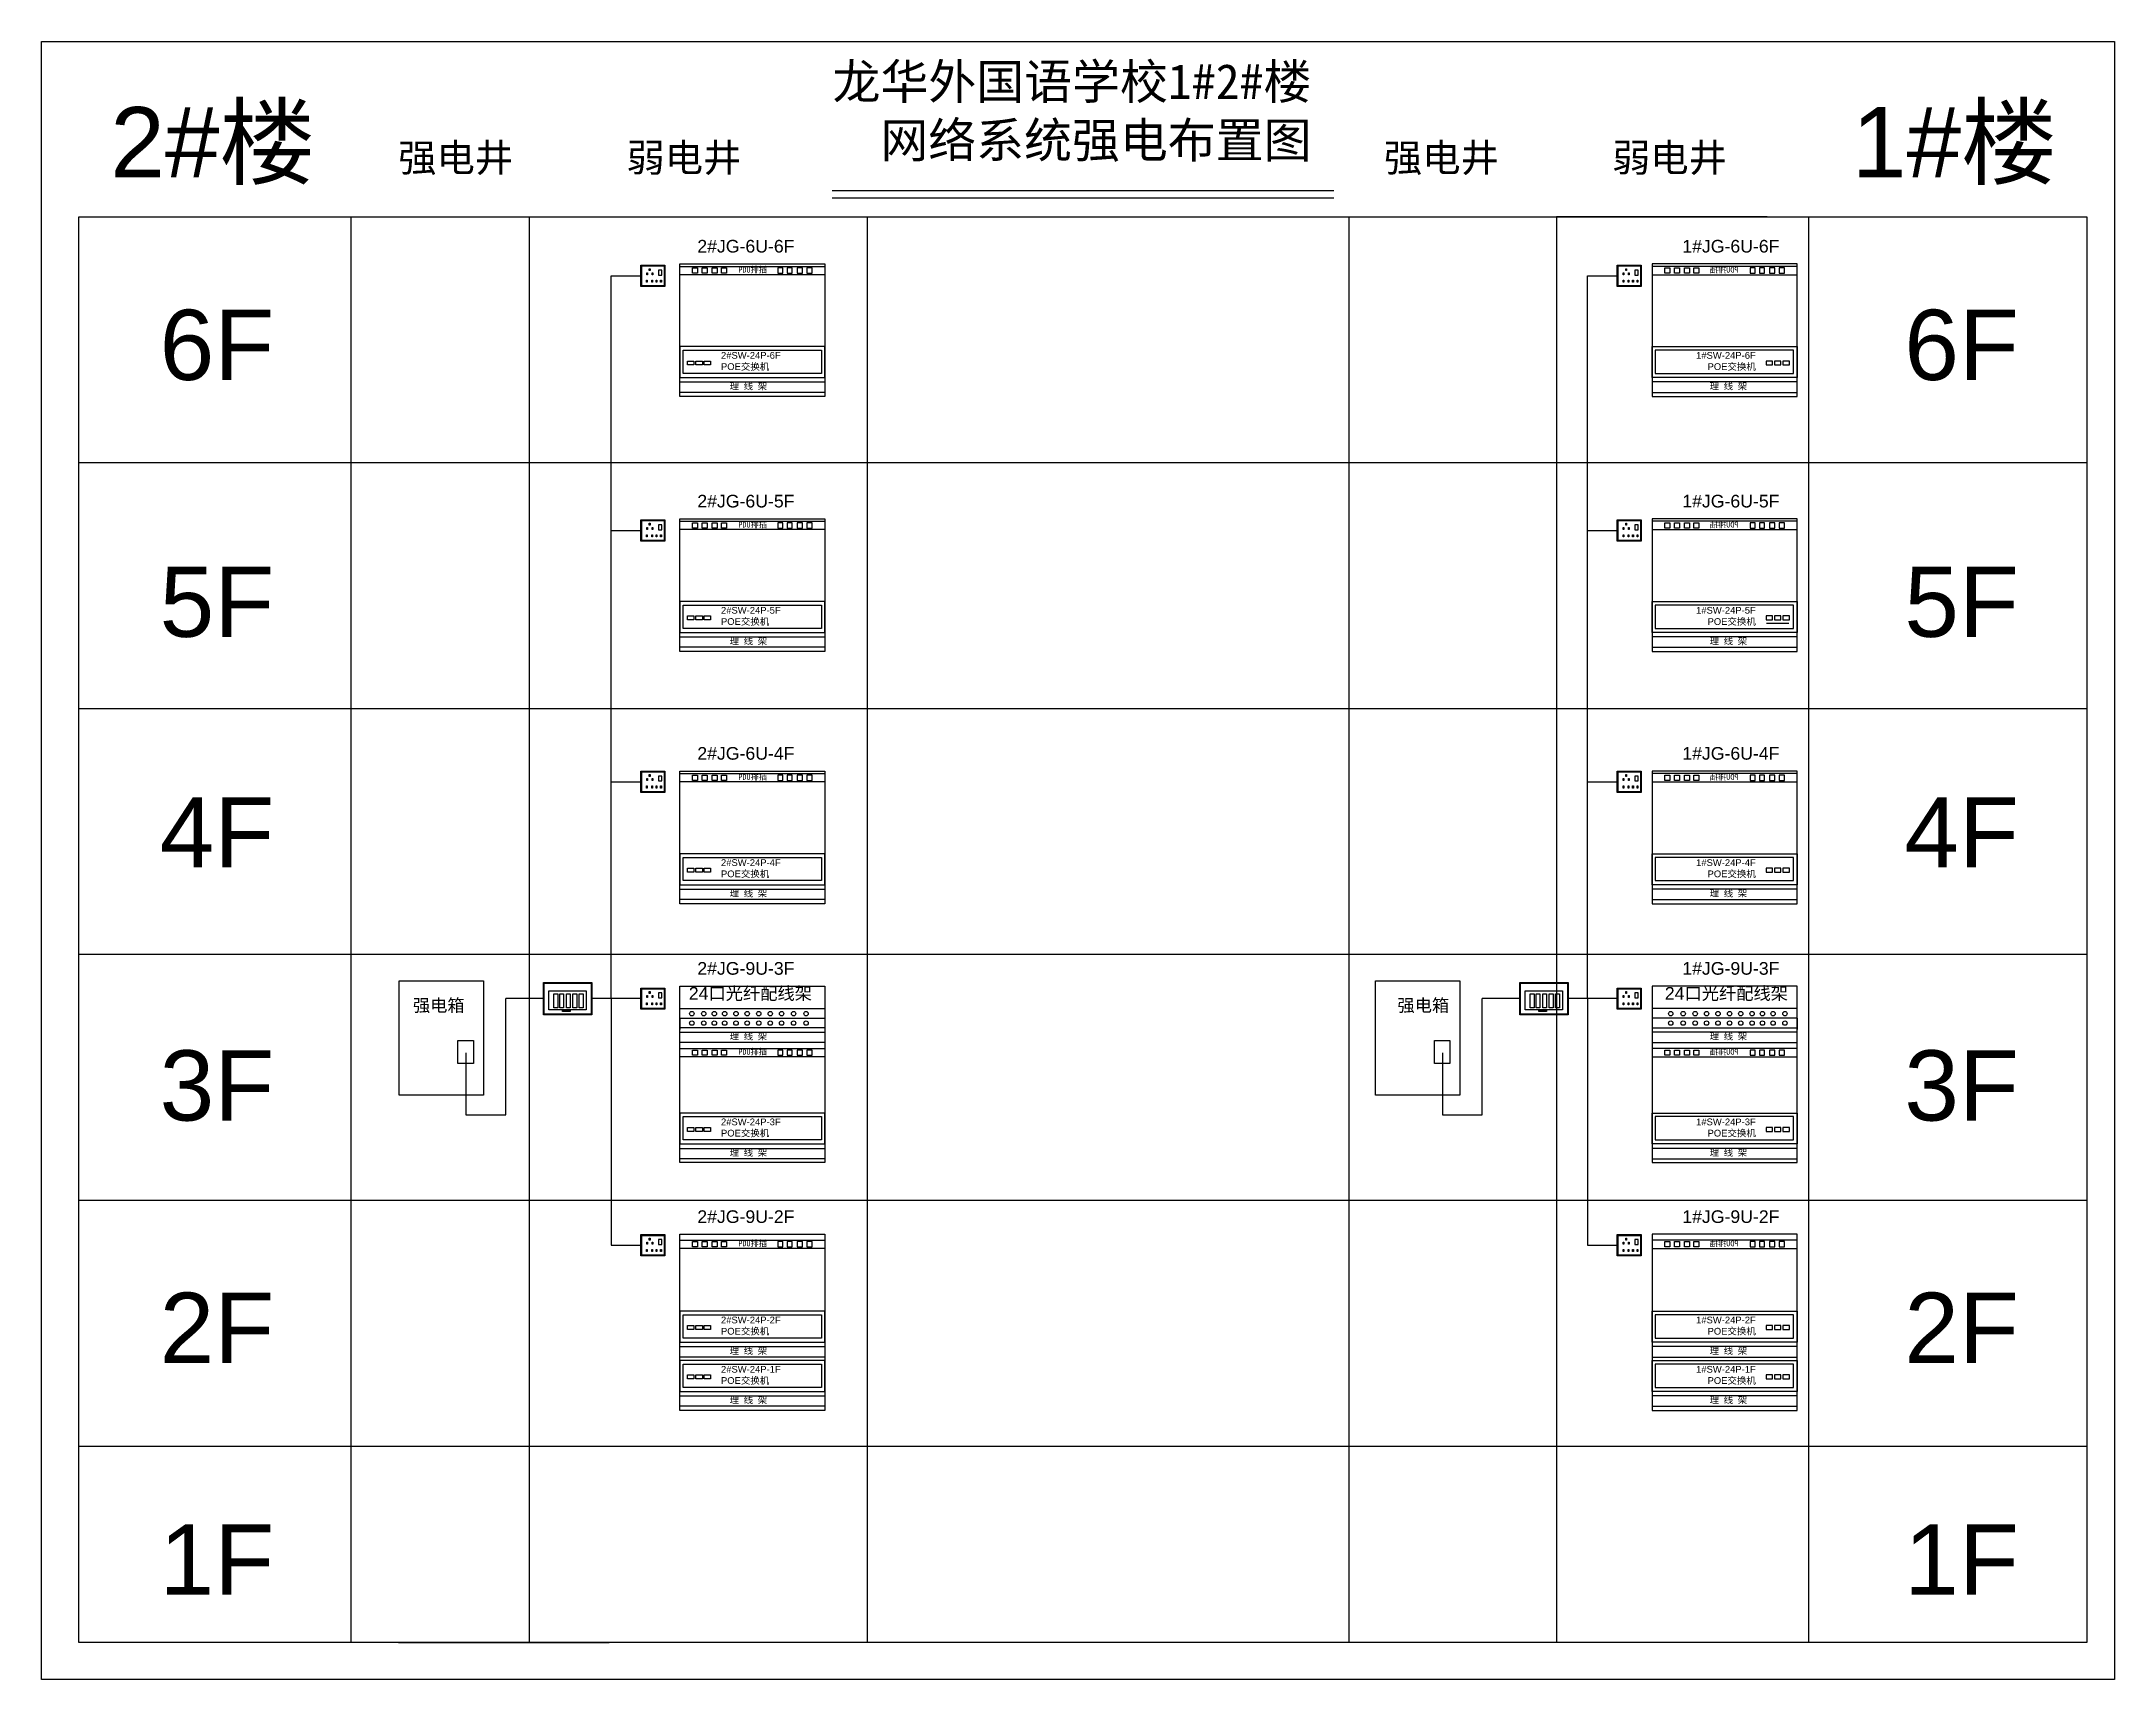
# Model space of a CAD drawing. Header units: millimetres. Extents: x 50392 to 160164, y -68581 to 42974.
# Drawn here: x 80539 to 110051, y -67891 to -44571 of the extents above; entities that cross this region are included whole.
import ezdxf

# ---------------------------------------------------------------- set-up
doc = ezdxf.new("R2010")
doc.units = ezdxf.units.MM
doc.styles.get("Standard").update_dxf_attribs({"font": 'arial.ttf'})

# ---------------------------------------------------------------- blocks, each defined once
blk = doc.blocks.new('5664')
for points in [[(0, 0), (1721, 0), (1721, -99), (0, -99)], [(151, -18), (211, -18), (211, -81), (151, -81)], [(265, -18), (326, -18), (326, -81), (265, -81)], [(385, -18), (445, -18), (445, -81), (385, -81)], [(496, -18), (556, -18), (556, -81), (496, -81)], [(1225, -18), (1165, -18), (1165, -81), (1225, -81)], [(1336, -18), (1276, -18), (1276, -81), (1336, -81)], [(1456, -18), (1395, -18), (1395, -81), (1456, -81)], [(1570, -18), (1510, -18), (1510, -81), (1570, -81)]]:
    blk.add_lwpolyline(points, close=True)
at = {"insert": (697, -4), "char_height": 70, "attachment_point": 1}
blk.add_mtext_dynamic_manual_height_columns('{\\fSimHei|b0|i0|c134|p49;PDU排插}', width=1720.87, gutter_width=12.5, heights=[0], dxfattribs=at)

msp = doc.modelspace()

# ---------------------------------------------------------------- linework, layer by layer
for p, q in [((91794, -46695), (98936, -46695)), ((91794, -46796), (98936, -46796)), ((81072, -50566), (81072, -47066)), ((81072, -47066), (109658, -47066)), ((81072, -47066), (85623, -47066)), ((84944, -47066), (84944, -67362)), ((87489, -67362), (87489, -47066)), ((92299, -67362), (92299, -47066)), ((99152, -47066), (99152, -67362)), ((105107, -47066), (102107, -47066)), ((102107, -47066), (102107, -67362)), ((105697, -67362), (105697, -47066)), ((109658, -47066), (109658, -67362)), ((81072, -54066), (81072, -50566)), ((81072, -50566), (109658, -50566)), ((105416, -52857), (105097, -52857)), ((81072, -57566), (81072, -54066)), ((81072, -54066), (109658, -54066)), ((81072, -61066), (81072, -57566)), ((81072, -57566), (109658, -57566)), ((89625, -58475), (91690, -58475)), ((89625, -58475), (89625, -58636)), ((105532, -58475), (103467, -58475)), ((105532, -58475), (105532, -58636)), ((81072, -64566), (81072, -61066)), ((81072, -61066), (109658, -61066)), ((81072, -67362), (81072, -64566)), ((81072, -64566), (109658, -64566)), ((109658, -67362), (81072, -67362)), ((85623, -67362), (88623, -67362)), ((109658, -67362), (105107, -67362))]:
    msp.add_line(p, q)
at = {"color": 1}
for p, q in [((88651, -58197), (88651, -47908)), ((88651, -47908), (89074, -47908)), ((102550, -58197), (102550, -47908)), ((102550, -47908), (102973, -47908)), ((88651, -51533), (89074, -51533)), ((102550, -51533), (102973, -51533)), ((88651, -55109), (89074, -55109)), ((102550, -55109), (102973, -55109)), ((87150, -59853), (87150, -58197)), ((87684, -58197), (87150, -58197)), ((87957, -58375), (88066, -58375)), ((89074, -58197), (88375, -58197)), ((88651, -58197), (88651, -61708)), ((101050, -59853), (101050, -58197)), ((101583, -58197), (101050, -58197)), ((101857, -58375), (101965, -58375)), ((102973, -58197), (102274, -58197)), ((102550, -58197), (102550, -61708)), ((86582, -58967), (86582, -59853)), ((100482, -58967), (100482, -59853)), ((86582, -59853), (87150, -59853)), ((100482, -59853), (101050, -59853)), ((88651, -61708), (89074, -61708)), ((102550, -61708), (102973, -61708))]:
    msp.add_line(p, q, dxfattribs=at)
for points in [[(80539, -44571), (110051, -44571), (110051, -67891), (80539, -67891)], [(89625, -47737), (91690, -47737), (91690, -49627), (89625, -49627)], [(105532, -47737), (103467, -47737), (103467, -49627), (105532, -49627)], [(89625, -49354), (91690, -49354), (91690, -48914), (89625, -48914)], [(89674, -48965), (91645, -48965), (91645, -49297), (89674, -49297)], [(105532, -49354), (103467, -49354), (103467, -48914), (105532, -48914)], [(105483, -48965), (103511, -48965), (103511, -49297), (105483, -49297)], [(89734, -49121), (89826, -49121), (89826, -49175), (89734, -49175)], [(89856, -49121), (89948, -49121), (89948, -49175), (89856, -49175)], [(89974, -49121), (90065, -49121), (90065, -49175), (89974, -49175)], [(105183, -49121), (105092, -49121), (105092, -49175), (105183, -49175)], [(105301, -49121), (105209, -49121), (105209, -49175), (105301, -49175)], [(105423, -49121), (105331, -49121), (105331, -49175), (105423, -49175)], [(89625, -49418), (91690, -49418), (91690, -49567), (89625, -49567)], [(105532, -49418), (103467, -49418), (103467, -49567), (105532, -49567)], [(89625, -51366), (91690, -51366), (91690, -53256), (89625, -53256)], [(105532, -51366), (103467, -51366), (103467, -53256), (105532, -53256)], [(89625, -52983), (91690, -52983), (91690, -52543), (89625, -52543)], [(89674, -52594), (91645, -52594), (91645, -52926), (89674, -52926)], [(89734, -52750), (89826, -52750), (89826, -52804), (89734, -52804)], [(89856, -52750), (89948, -52750), (89948, -52804), (89856, -52804)], [(89974, -52750), (90065, -52750), (90065, -52804), (89974, -52804)], [(105532, -52983), (103467, -52983), (103467, -52543), (105532, -52543)], [(105483, -52594), (103511, -52594), (103511, -52926), (105483, -52926)], [(105183, -52750), (105092, -52750), (105092, -52804), (105183, -52804)], [(105301, -52750), (105209, -52750), (105209, -52804), (105301, -52804)], [(105423, -52750), (105331, -52750), (105331, -52804), (105423, -52804)], [(89625, -53047), (91690, -53047), (91690, -53196), (89625, -53196)], [(105532, -53047), (103467, -53047), (103467, -53196), (105532, -53196)], [(89625, -54957), (91690, -54957), (91690, -56847), (89625, -56847)], [(105532, -54957), (103467, -54957), (103467, -56847), (105532, -56847)], [(89625, -56575), (91690, -56575), (91690, -56135), (89625, -56135)], [(89674, -56186), (91645, -56186), (91645, -56517), (89674, -56517)], [(89734, -56341), (89826, -56341), (89826, -56396), (89734, -56396)], [(89856, -56341), (89948, -56341), (89948, -56396), (89856, -56396)], [(89974, -56341), (90065, -56341), (90065, -56396), (89974, -56396)], [(105532, -56575), (103467, -56575), (103467, -56135), (105532, -56135)], [(105483, -56186), (103511, -56186), (103511, -56517), (105483, -56517)], [(105183, -56341), (105092, -56341), (105092, -56396), (105183, -56396)], [(105301, -56341), (105209, -56341), (105209, -56396), (105301, -56396)], [(105423, -56341), (105331, -56341), (105331, -56396), (105423, -56396)], [(89625, -56638), (91690, -56638), (91690, -56787), (89625, -56787)], [(105532, -56638), (103467, -56638), (103467, -56787), (105532, -56787)], [(89625, -58018), (91690, -58018), (91690, -60528), (89625, -60528)], [(105532, -58018), (103467, -58018), (103467, -60528), (105532, -60528)], [(89625, -58339), (91690, -58339), (91690, -58612), (89625, -58612)], [(105532, -58339), (103467, -58339), (103467, -58612), (105532, -58612)], [(89625, -58673), (91690, -58673), (91690, -58823), (89625, -58823)], [(105532, -58673), (103467, -58673), (103467, -58823), (105532, -58823)], [(89625, -60266), (91690, -60266), (91690, -59826), (89625, -59826)], [(89674, -59877), (91645, -59877), (91645, -60208), (89674, -60208)], [(105532, -60266), (103467, -60266), (103467, -59826), (105532, -59826)], [(105483, -59877), (103511, -59877), (103511, -60208), (105483, -60208)], [(89734, -60032), (89826, -60032), (89826, -60087), (89734, -60087)], [(89856, -60032), (89948, -60032), (89948, -60087), (89856, -60087)], [(89974, -60032), (90065, -60032), (90065, -60087), (89974, -60087)], [(105183, -60032), (105092, -60032), (105092, -60087), (105183, -60087)], [(105301, -60032), (105209, -60032), (105209, -60087), (105301, -60087)], [(105423, -60032), (105331, -60032), (105331, -60087), (105423, -60087)], [(89625, -60329), (91690, -60329), (91690, -60478), (89625, -60478)], [(105532, -60329), (103467, -60329), (103467, -60478), (105532, -60478)], [(89625, -61552), (91690, -61552), (91690, -64062), (89625, -64062)], [(105532, -61552), (103467, -61552), (103467, -64062), (105532, -64062)], [(89625, -63086), (91690, -63086), (91690, -62646), (89625, -62646)], [(89674, -62697), (91645, -62697), (91645, -63029), (89674, -63029)], [(89734, -62852), (89826, -62852), (89826, -62907), (89734, -62907)], [(89856, -62852), (89948, -62852), (89948, -62907), (89856, -62907)], [(89974, -62852), (90065, -62852), (90065, -62907), (89974, -62907)], [(105532, -63086), (103467, -63086), (103467, -62646), (105532, -62646)], [(105483, -62697), (103511, -62697), (103511, -63029), (105483, -63029)], [(105183, -62852), (105092, -62852), (105092, -62907), (105183, -62907)], [(105301, -62852), (105209, -62852), (105209, -62907), (105301, -62907)], [(105423, -62852), (105331, -62852), (105331, -62907), (105423, -62907)], [(89625, -63150), (91690, -63150), (91690, -63299), (89625, -63299)], [(105532, -63150), (103467, -63150), (103467, -63299), (105532, -63299)], [(89625, -63788), (91690, -63788), (91690, -63348), (89625, -63348)], [(89674, -63399), (91645, -63399), (91645, -63731), (89674, -63731)], [(105532, -63788), (103467, -63788), (103467, -63348), (105532, -63348)], [(105483, -63399), (103511, -63399), (103511, -63731), (105483, -63731)], [(89734, -63554), (89826, -63554), (89826, -63609), (89734, -63609)], [(89856, -63554), (89948, -63554), (89948, -63609), (89856, -63609)], [(89974, -63554), (90065, -63554), (90065, -63609), (89974, -63609)], [(105183, -63554), (105092, -63554), (105092, -63609), (105183, -63609)], [(105301, -63554), (105209, -63554), (105209, -63609), (105301, -63609)], [(105423, -63554), (105331, -63554), (105331, -63609), (105423, -63609)], [(89625, -63852), (91690, -63852), (91690, -64001), (89625, -64001)], [(105532, -63852), (103467, -63852), (103467, -64001), (105532, -64001)]]:
    msp.add_lwpolyline(points, close=True)
for points in [[(89074, -47757), (89414, -47757), (89414, -48060), (89074, -48060)], [(89084, -47767), (89404, -47767), (89404, -48050), (89084, -48050)], [(89192, -47806), (89203, -47806), (89203, -47834), (89192, -47834)], [(102973, -47757), (103313, -47757), (103313, -48060), (102973, -48060)], [(102983, -47767), (103303, -47767), (103303, -48050), (102983, -48050)], [(103092, -47806), (103102, -47806), (103102, -47834), (103092, -47834)], [(89154, -47970), (89164, -47970), (89164, -47998), (89154, -47998)], [(89155, -47864), (89165, -47864), (89165, -47892), (89155, -47892)], [(89228, -47970), (89238, -47970), (89238, -47998), (89228, -47998)], [(89233, -47864), (89243, -47864), (89243, -47892), (89233, -47892)], [(89292, -47970), (89302, -47970), (89302, -47998), (89292, -47998)], [(89371, -47827), (89322, -47827), (89322, -47898), (89371, -47898)], [(89354, -47970), (89364, -47970), (89364, -47998), (89354, -47998)], [(103054, -47970), (103064, -47970), (103064, -47998), (103054, -47998)], [(103055, -47864), (103065, -47864), (103065, -47892), (103055, -47892)], [(103127, -47970), (103137, -47970), (103137, -47998), (103127, -47998)], [(103133, -47864), (103143, -47864), (103143, -47892), (103133, -47892)], [(103191, -47970), (103201, -47970), (103201, -47998), (103191, -47998)], [(103270, -47827), (103222, -47827), (103222, -47898), (103270, -47898)], [(103254, -47970), (103264, -47970), (103264, -47998), (103254, -47998)], [(89074, -51381), (89414, -51381), (89414, -51684), (89074, -51684)], [(89084, -51391), (89404, -51391), (89404, -51674), (89084, -51674)], [(89154, -51594), (89164, -51594), (89164, -51623), (89154, -51623)], [(89155, -51488), (89165, -51488), (89165, -51517), (89155, -51517)], [(89192, -51430), (89203, -51430), (89203, -51459), (89192, -51459)], [(89228, -51594), (89238, -51594), (89238, -51623), (89228, -51623)], [(89233, -51488), (89243, -51488), (89243, -51517), (89233, -51517)], [(89292, -51594), (89302, -51594), (89302, -51623), (89292, -51623)], [(89371, -51452), (89322, -51452), (89322, -51522), (89371, -51522)], [(89354, -51594), (89364, -51594), (89364, -51623), (89354, -51623)], [(102973, -51381), (103313, -51381), (103313, -51684), (102973, -51684)], [(102983, -51391), (103303, -51391), (103303, -51674), (102983, -51674)], [(103054, -51594), (103064, -51594), (103064, -51623), (103054, -51623)], [(103055, -51488), (103065, -51488), (103065, -51517), (103055, -51517)], [(103092, -51430), (103102, -51430), (103102, -51459), (103092, -51459)], [(103127, -51594), (103137, -51594), (103137, -51623), (103127, -51623)], [(103133, -51488), (103143, -51488), (103143, -51517), (103133, -51517)], [(103191, -51594), (103201, -51594), (103201, -51623), (103191, -51623)], [(103270, -51452), (103222, -51452), (103222, -51522), (103270, -51522)], [(103254, -51594), (103264, -51594), (103264, -51623), (103254, -51623)], [(89074, -54958), (89414, -54958), (89414, -55261), (89074, -55261)], [(89084, -54968), (89404, -54968), (89404, -55251), (89084, -55251)], [(89154, -55170), (89164, -55170), (89164, -55199), (89154, -55199)], [(89155, -55064), (89165, -55064), (89165, -55093), (89155, -55093)], [(89192, -55006), (89203, -55006), (89203, -55035), (89192, -55035)], [(89228, -55170), (89238, -55170), (89238, -55199), (89228, -55199)], [(89233, -55064), (89243, -55064), (89243, -55093), (89233, -55093)], [(89292, -55170), (89302, -55170), (89302, -55199), (89292, -55199)], [(89371, -55028), (89322, -55028), (89322, -55099), (89371, -55099)], [(89354, -55170), (89364, -55170), (89364, -55199), (89354, -55199)], [(102973, -54958), (103313, -54958), (103313, -55261), (102973, -55261)], [(102983, -54968), (103303, -54968), (103303, -55251), (102983, -55251)], [(103054, -55170), (103064, -55170), (103064, -55199), (103054, -55199)], [(103055, -55064), (103065, -55064), (103065, -55093), (103055, -55093)], [(103092, -55006), (103102, -55006), (103102, -55035), (103092, -55035)], [(103127, -55170), (103137, -55170), (103137, -55199), (103127, -55199)], [(103133, -55064), (103143, -55064), (103143, -55093), (103133, -55093)], [(103191, -55170), (103201, -55170), (103201, -55199), (103191, -55199)], [(103270, -55028), (103222, -55028), (103222, -55099), (103270, -55099)], [(103254, -55170), (103264, -55170), (103264, -55199), (103254, -55199)], [(85633, -57943), (86832, -57943), (86832, -59572), (85633, -59572)], [(87684, -57967), (88375, -57967), (88375, -58427), (87684, -58427)], [(87694, -57977), (88365, -57977), (88365, -58417), (87694, -58417)], [(87761, -58087), (88294, -58087), (88294, -58355), (87761, -58355)], [(87835, -58131), (87889, -58131), (87889, -58330), (87835, -58330)], [(87918, -58131), (87972, -58131), (87972, -58330), (87918, -58330)], [(88012, -58131), (88067, -58131), (88067, -58330), (88012, -58330)], [(88105, -58131), (88159, -58131), (88159, -58330), (88105, -58330)], [(88195, -58131), (88249, -58131), (88249, -58330), (88195, -58330)], [(89074, -58046), (89414, -58046), (89414, -58349), (89074, -58349)], [(89084, -58056), (89404, -58056), (89404, -58339), (89084, -58339)], [(89192, -58095), (89203, -58095), (89203, -58123), (89192, -58123)], [(89371, -58116), (89322, -58116), (89322, -58187), (89371, -58187)], [(99532, -57943), (100731, -57943), (100731, -59572), (99532, -59572)], [(101583, -57967), (102274, -57967), (102274, -58427), (101583, -58427)], [(101593, -57977), (102264, -57977), (102264, -58417), (101593, -58417)], [(101661, -58087), (102193, -58087), (102193, -58355), (101661, -58355)], [(101734, -58131), (101789, -58131), (101789, -58330), (101734, -58330)], [(101817, -58131), (101872, -58131), (101872, -58330), (101817, -58330)], [(101912, -58131), (101966, -58131), (101966, -58330), (101912, -58330)], [(102004, -58131), (102059, -58131), (102059, -58330), (102004, -58330)], [(102094, -58131), (102149, -58131), (102149, -58330), (102094, -58330)], [(102973, -58046), (103313, -58046), (103313, -58349), (102973, -58349)], [(102983, -58056), (103303, -58056), (103303, -58339), (102983, -58339)], [(103092, -58095), (103102, -58095), (103102, -58123), (103092, -58123)], [(103270, -58116), (103222, -58116), (103222, -58187), (103270, -58187)], [(87957, -58368), (88066, -58368), (88066, -58381), (87957, -58381)], [(89154, -58259), (89164, -58259), (89164, -58287), (89154, -58287)], [(89155, -58153), (89165, -58153), (89165, -58181), (89155, -58181)], [(89228, -58259), (89238, -58259), (89238, -58287), (89228, -58287)], [(89233, -58153), (89243, -58153), (89243, -58181), (89233, -58181)], [(89292, -58259), (89302, -58259), (89302, -58287), (89292, -58287)], [(89354, -58259), (89364, -58259), (89364, -58287), (89354, -58287)], [(101857, -58368), (101965, -58368), (101965, -58381), (101857, -58381)], [(103054, -58259), (103064, -58259), (103064, -58287), (103054, -58287)], [(103055, -58153), (103065, -58153), (103065, -58181), (103055, -58181)], [(103127, -58259), (103137, -58259), (103137, -58287), (103127, -58287)], [(103133, -58153), (103143, -58153), (103143, -58181), (103133, -58181)], [(103191, -58259), (103201, -58259), (103201, -58287), (103191, -58287)], [(103254, -58259), (103264, -58259), (103264, -58287), (103254, -58287)], [(86469, -58794), (86689, -58794), (86689, -59121), (86469, -59121)], [(100368, -58794), (100588, -58794), (100588, -59121), (100368, -59121)], [(89074, -61557), (89414, -61557), (89414, -61860), (89074, -61860)], [(89084, -61567), (89404, -61567), (89404, -61850), (89084, -61850)], [(89155, -61664), (89165, -61664), (89165, -61692), (89155, -61692)], [(89192, -61606), (89203, -61606), (89203, -61634), (89192, -61634)], [(89233, -61664), (89243, -61664), (89243, -61692), (89233, -61692)], [(89371, -61627), (89322, -61627), (89322, -61698), (89371, -61698)], [(102973, -61557), (103313, -61557), (103313, -61860), (102973, -61860)], [(102983, -61567), (103303, -61567), (103303, -61850), (102983, -61850)], [(103055, -61664), (103065, -61664), (103065, -61692), (103055, -61692)], [(103092, -61606), (103102, -61606), (103102, -61634), (103092, -61634)], [(103133, -61664), (103143, -61664), (103143, -61692), (103133, -61692)], [(103270, -61627), (103222, -61627), (103222, -61698), (103270, -61698)], [(89154, -61770), (89164, -61770), (89164, -61798), (89154, -61798)], [(89228, -61770), (89238, -61770), (89238, -61798), (89228, -61798)], [(89292, -61770), (89302, -61770), (89302, -61798), (89292, -61798)], [(89354, -61770), (89364, -61770), (89364, -61798), (89354, -61798)], [(103054, -61770), (103064, -61770), (103064, -61798), (103054, -61798)], [(103127, -61770), (103137, -61770), (103137, -61798), (103127, -61798)], [(103191, -61770), (103201, -61770), (103201, -61798), (103191, -61798)], [(103254, -61770), (103264, -61770), (103264, -61798), (103254, -61798)]]:
    msp.add_lwpolyline(points, close=True, dxfattribs=at)
for centre in [(89798, -58411), (89967, -58411), (90118, -58411), (90265, -58411), (90427, -58411), (90586, -58411), (90751, -58411), (90914, -58411), (91076, -58411), (91247, -58411), (91424, -58411), (103733, -58411), (103910, -58411), (104081, -58411), (104243, -58411), (104406, -58411), (104571, -58411), (104730, -58411), (104892, -58411), (105039, -58411), (105190, -58411), (105359, -58411), (89798, -58546), (89967, -58546), (90118, -58546), (90265, -58546), (90427, -58546), (90586, -58546), (90751, -58546), (90914, -58546), (91076, -58546), (91247, -58546), (91424, -58546), (103733, -58546), (103910, -58546), (104081, -58546), (104243, -58546), (104406, -58546), (104571, -58546), (104730, -58546), (104892, -58546), (105039, -58546), (105190, -58546), (105359, -58546)]:
    msp.add_circle(centre, 31.3)

# ---------------------------------------------------------------- block references
at = {"yscale": 1.2, "zscale": 1.2}
for p, xscale in [((89625, -47773), 1.2), ((105532, -47773), -1.2), ((89625, -51402), 1.2), ((105532, -51402), -1.2), ((89625, -54994), 1.2), ((105532, -54994), -1.2), ((89625, -58907), 1.2), ((105532, -58907), -1.2), ((89625, -61635), 1.2), ((105532, -61635), -1.2)]:
    msp.add_blockref('5664', p, dxfattribs=dict(at, xscale=xscale))

# ---------------------------------------------------------------- texts
for s, width, insert, char_height, attachment_point in [('\\A1;{\\fSimSun|b0|i0|c134|p2;龙华外国语学校1#2#楼     网络系统强电布置图}', 7603.72, (91801, -44892), 500, 1), ('2#{\\fSimSun|b0|i0|c134|p2;楼}', 9059, (81519, -45505), 1000, 1), ('1#{\\fSimSun|b0|i0|c134|p2;楼}', 9059, (106313, -45505), 1000, 1), ('{\\fSimSun|b0|i0|c134|p2;强电井}', 9059, (85618, -46025), 400, 1), ('{\\fSimSun|b0|i0|c134|p2;弱电井}', 9059, (88866, -46025), 400, 1), ('{\\fSimSun|b0|i0|c134|p2;强电井}', 9059, (99650, -46025), 400, 1), ('{\\fSimSun|b0|i0|c134|p2;弱电井}', 9059, (102897, -46025), 400, 1), ('2#JG-6U-6F', 1720.87, (89876, -47396), 180, 1), ('1#JG-6U-6F', 1720.87, (105281, -47396), 180, 3), ('6F', 1720.87, (82222, -48390), 1000, 1), ('6F', 1720.87, (107059, -48390), 1000, 1), ('2#SW-24P-6F\\PPOE{\\fSimSun|b0|i0|c134|p2;交换机}', 729.57, (90213, -48992), 96, 1), ('1#SW-24P-6F\\PPOE{\\fSimSun|b0|i0|c134|p2;交换机}', 729.57, (104944, -48992), 96, 3), ('{\\fSimSun|b0|i0|c134|p2;理 线 架}', 1127.72, (90336, -49430), 96, 1), ('{\\fSimSun|b0|i0|c134|p2;理 线 架}', 1127.72, (104821, -49430), 96, 3), ('2#JG-6U-5F', 1720.87, (89876, -51025), 180, 1), ('1#JG-6U-5F', 1720.87, (105281, -51025), 180, 3), ('5F', 1720.87, (82222, -52047), 1000, 1), ('5F', 1720.87, (107059, -52047), 1000, 1), ('2#SW-24P-5F\\PPOE{\\fSimSun|b0|i0|c134|p2;交换机}', 729.57, (90213, -52621), 96, 1), ('1#SW-24P-5F\\PPOE{\\fSimSun|b0|i0|c134|p2;交换机}', 729.57, (104944, -52621), 96, 3), ('{\\fSimSun|b0|i0|c134|p2;理 线 架}', 1127.72, (90336, -53059), 96, 1), ('{\\fSimSun|b0|i0|c134|p2;理 线 架}', 1127.72, (104821, -53059), 96, 3), ('2#JG-6U-4F', 1720.87, (89876, -54616), 180, 1), ('1#JG-6U-4F', 1720.87, (105281, -54616), 180, 3), ('4F', 1720.87, (82222, -55330), 1000, 1), ('4F', 1720.87, (107059, -55330), 1000, 1), ('2#SW-24P-4F\\PPOE{\\fSimSun|b0|i0|c134|p2;交换机}', 729.57, (90213, -56213), 96, 1), ('1#SW-24P-4F\\PPOE{\\fSimSun|b0|i0|c134|p2;交换机}', 729.57, (104944, -56213), 96, 3), ('{\\fSimSun|b0|i0|c134|p2;理 线 架}', 1127.72, (90336, -56650), 96, 1), ('{\\fSimSun|b0|i0|c134|p2;理 线 架}', 1127.72, (104821, -56650), 96, 3), ('2#JG-9U-3F', 1720.87, (89876, -57677), 180, 1), ('1#JG-9U-3F', 1720.87, (105281, -57677), 180, 3), ('24{\\fSimSun|b0|i0|c134|p2;口光纤配线架}', 2669.03, (89755, -58032), 180, 1), ('24{\\fSimSun|b0|i0|c134|p2;口光纤配线架}', 1934.57, (105402, -58032), 180, 3), ('{\\fSimSun|b0|i0|c134|p2;理 线 架}', 1127.72, (90336, -58685), 96, 1), ('{\\fSimSun|b0|i0|c134|p2;理 线 架}', 1127.72, (104821, -58685), 96, 3), ('3F', 1720.87, (82222, -58933), 1000, 1), ('3F', 1720.87, (107059, -58933), 1000, 1), ('2#SW-24P-3F\\PPOE{\\fSimSun|b0|i0|c134|p2;交换机}', 729.57, (90213, -59904), 96, 1), ('1#SW-24P-3F\\PPOE{\\fSimSun|b0|i0|c134|p2;交换机}', 729.57, (104944, -59904), 96, 3), ('{\\fSimSun|b0|i0|c134|p2;理 线 架}', 1127.72, (90336, -60341), 96, 1), ('{\\fSimSun|b0|i0|c134|p2;理 线 架}', 1127.72, (104821, -60341), 96, 3), ('2#JG-9U-2F', 1720.87, (89876, -61211), 180, 1), ('1#JG-9U-2F', 1720.87, (105281, -61211), 180, 3), ('2F', 1720.87, (82222, -62383), 1000, 1), ('2F', 1720.87, (107059, -62383), 1000, 1), ('2#SW-24P-2F\\PPOE{\\fSimSun|b0|i0|c134|p2;交换机}', 729.57, (90213, -62724), 96, 1), ('1#SW-24P-2F\\PPOE{\\fSimSun|b0|i0|c134|p2;交换机}', 729.57, (104944, -62724), 96, 3), ('{\\fSimSun|b0|i0|c134|p2;理 线 架}', 1127.72, (90336, -63162), 96, 1), ('{\\fSimSun|b0|i0|c134|p2;理 线 架}', 1127.72, (104821, -63162), 96, 3), ('2#SW-24P-1F\\PPOE{\\fSimSun|b0|i0|c134|p2;交换机}', 729.57, (90213, -63426), 96, 1), ('1#SW-24P-1F\\PPOE{\\fSimSun|b0|i0|c134|p2;交换机}', 729.57, (104944, -63426), 96, 3), ('{\\fSimSun|b0|i0|c134|p2;理 线 架}', 1127.72, (90336, -63863), 96, 1), ('{\\fSimSun|b0|i0|c134|p2;理 线 架}', 1127.72, (104821, -63863), 96, 3), ('1F', 1720.87, (82222, -65683), 1000, 1), ('1F', 1720.87, (107059, -65683), 1000, 1)]:
    msp.add_mtext_dynamic_manual_height_columns(s, width=width, gutter_width=12.5, heights=[0], dxfattribs=dict(insert=insert, char_height=char_height, attachment_point=attachment_point))
at = {"color": 1, "char_height": 180, "attachment_point": 1}
for insert in [(85827, -58203), (99843, -58203)]:
    msp.add_mtext_dynamic_manual_height_columns('{\\fSimSun|b0|i0|c134|p2;强电箱}', width=1720.87, gutter_width=12.5, heights=[0], dxfattribs=dict(at, insert=insert))

doc.saveas('drawing.dxf')
